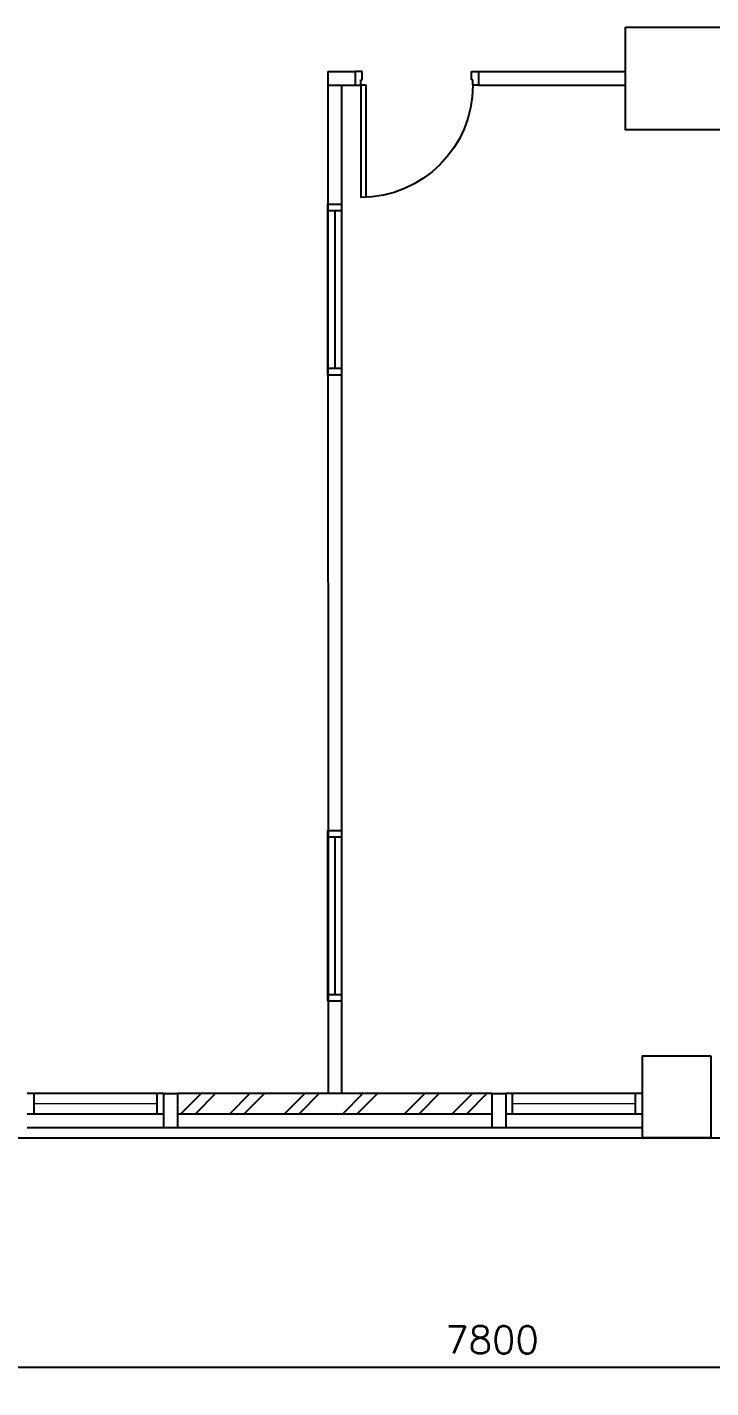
# Model space of a CAD drawing. Header units: feet. Extents: x 1407108 to 2957709, y -1501070 to -681589.
# Drawn here: x 1731210 to 1736210, y -786502 to -776549 of the extents above; entities that cross this region are included whole.
import ezdxf

# ---------------------------------------------------------------- set-up
doc = ezdxf.new("R2010")
doc.units = ezdxf.units.FT
doc.header["$LTSCALE"] = 13
doc.header["$MEASUREMENT"] = 0
doc.layers.get('0').update_dxf_attribs({"linetype": 'CONTINUOUS'})
for name, color, linetype in [('COL', 3, 'CONTINUOUS'), ('DIM', 7, 'CONTINUOUS'), ('DR', 7, 'CONTINUOUS'), ('hatch', 7, 'CONTINUOUS'), ('LINE', 7, 'CONTINUOUS'), ('partition', 7, 'CONTINUOUS'), ('WALL', 2, 'CONTINUOUS'), ('WIN', 5, 'CONTINUOUS')]:
    doc.layers.add(name, color=color, linetype=linetype)
doc.styles.add('ROMANS', font='romans')
doc.styles.get("Standard").update_dxf_attribs({"font": 'ROMANS.SHX'})
doc.dimstyles.new('STANDARD$0', dxfattribs={"dimscale": 0, "dimtxt": 8, "dimasz": 6, "dimexe": 1, "dimexo": 1, "dimgap": 3, "dimtad": 1, "dimdec": 0, "dimlfac": -1, "dimrnd": 1, "dimzin": 0, "dimdsep": 46, "dimtxsty": 'Standard', "dimcen": 0, "dimclrd": 5, "dimclre": 250, "dimadec": 0, "dimazin": 0, "dimtfac": 1, "dimtdec": 4, "dimtofl": 0, "dimtmove": 0, "dimatfit": 3, "dimfxl": 1, "dimtolj": 1, "dimtzin": 0, "dimarcsym": 0})

# ---------------------------------------------------------------- blocks, each defined once
blk = doc.blocks.new('_ARCHTICK')
at = {"color": 0, "linetype": 'ByBlock', "const_width": 0.15}
blk.add_lwpolyline([(-0.5, -0.5), (0.5, 0.5)], dxfattribs=at)
blk = doc.blocks.new('*D382')
at = {"layer": 'DIM', "color": 7, "lineweight": -2, "transparency": 16777216}
for p, q in [((1730710.2, -785260.9), (1730710.2, -786501.5)), ((1738510.2, -785260.9), (1738510.2, -786501.5)), ((1730560.2, -786351.5), (1738660.2, -786351.5))]:
    blk.add_line(p, q, dxfattribs=at)
at = {"layer": 'DIM', "color": 7, "lineweight": -2, "transparency": 16777216, "xscale": 200, "yscale": 200, "zscale": 200, "rotation": 180}
blk.add_blockref('_ARCHTICK', (1730710.2, -786351.5), dxfattribs=at)
at = {"layer": 'DIM', "color": 7, "lineweight": -2, "transparency": 16777216, "xscale": 200, "yscale": 200, "zscale": 200}
blk.add_blockref('_ARCHTICK', (1738510.2, -786351.5), dxfattribs=at)
at = {"layer": 'DIM', "color": 7, "transparency": 16777216, "insert": (1734610.2, -786151.5), "char_height": 200, "attachment_point": 5, "style": 'ROMANS'}
blk.add_mtext('\\A1;7800', dxfattribs=at)
blk = doc.blocks.new('d900-1b1')
at = {"layer": 'DR'}
for p, q in [((40, 100), (40, 920)), ((80, 919), (80, 100)), ((0, 0), (0, 100)), ((0, 100), (40, 100)), ((80, 100), (40, 100)), ((40, 100), (40, 60)), ((860, 100), (860, 60)), ((900, 100), (860, 100)), ((900, 0), (900, 100)), ((50, 0), (0, 0)), ((40, 60), (50, 60)), ((50, 60), (50, 0)), ((860, 60), (850, 60)), ((850, 60), (850, 0)), ((850, 0), (900, 0))]:
    blk.add_line(p, q, dxfattribs=at)
blk.add_arc((40, 100), 820, 0, 90, dxfattribs=at)
blk = doc.blocks.new('FD2')
at = {"layer": 'LINE', "linetype": 'Continuous'}
for points in [[(100, 1200), (100, 1250), (0, 1250), (0, 1200)], [(100, 0), (100, 50), (0, 50), (0, 0)]]:
    blk.add_lwpolyline(points, close=True, dxfattribs=at)
at = {"layer": 'LINE', "color": 5, "linetype": 'Continuous'}
for points in [[(0, 1200), (0, 50)], [(100, 50), (100, 1200)]]:
    blk.add_lwpolyline(points, dxfattribs=at)
at = {"layer": 'LINE', "color": 1, "linetype": 'Continuous'}
blk.add_lwpolyline([(50, 50), (50, 1200)], dxfattribs=at)
blk = doc.blocks.new('FG2')
at = {"layer": 'LINE', "linetype": 'Continuous', "xscale": -1, "rotation": 180}
blk.add_blockref('FD2', (0, 0), dxfattribs=at)

msp = doc.modelspace()

# ---------------------------------------------------------------- linework, layer by layer
at = {"color": 9}
msp.add_line((1735710.2, -784599.1), (1731210.2, -784599.1), dxfattribs=at)
at = {"layer": 'COL'}
for points in [[(1735585.2, -776549.1), (1736335.2, -776549.1), (1736335.2, -777299.1), (1735585.2, -777299.1)], [(1736210.2, -784074.1), (1736210.2, -784674.1), (1735710.2, -784674.1), (1735710.2, -784074.1)]]:
    msp.add_lwpolyline(points, close=True, dxfattribs=at)
at = {"layer": 'hatch', "color": 1}
for p, q in [((1732481.8, -784349.1), (1732331.8, -784499.1)), ((1732587.9, -784349.1), (1732437.9, -784499.1)), ((1732839.6, -784349.1), (1732689.6, -784499.1)), ((1732945.7, -784349.1), (1732795.7, -784499.1)), ((1733240.1, -784349.1), (1733090.1, -784499.1)), ((1733346.1, -784349.1), (1733196.1, -784499.1)), ((1733666.1, -784349.1), (1733516.1, -784499.1)), ((1733772.1, -784349.1), (1733622.1, -784499.1)), ((1734117.6, -784349.1), (1733967.6, -784499.1)), ((1734223.7, -784349.1), (1734073.7, -784499.1)), ((1734466.9, -784349.1), (1734316.9, -784499.1)), ((1734573, -784349.1), (1734423, -784499.1))]:
    msp.add_line(p, q, dxfattribs=at)
at = {"layer": 'LINE', "color": 8, "linetype": 'Continuous'}
msp.add_line((1716210.2, -784674.1), (1745710.2, -784674.1), dxfattribs=at)
at = {"layer": 'partition', "linetype": 'Continuous'}
for p, q in [((1733410.2, -776874.1), (1733411.1, -784349.1)), ((1733410.2, -776874.1), (1733610.2, -776874.1)), ((1734510.2, -776874.1), (1735585.2, -776874.1)), ((1733410.2, -776974.1), (1733610.2, -776974.1)), ((1733510.2, -776974.1), (1733510.2, -784349.1)), ((1734510.2, -776974.1), (1735585.2, -776974.1))]:
    msp.add_line(p, q, dxfattribs=at)
at = {"layer": 'WALL'}
for points in [[(1732210.2, -784599.1), (1732210.2, -784349.1), (1732310.2, -784349.1), (1732310.2, -784599.1)], [(1734610.2, -784599.1), (1734610.2, -784349.1), (1734710.2, -784349.1), (1734710.2, -784599.1)]]:
    msp.add_lwpolyline(points, close=True, dxfattribs=at)
at = {"layer": 'WIN'}
for p, q in [((1732210.2, -784349.1), (1731210.2, -784349.1)), ((1731260.2, -784499.1), (1731260.2, -784349.1)), ((1732160.2, -784499.1), (1732160.2, -784349.1)), ((1734610.2, -784349.1), (1732310.2, -784349.1)), ((1735710.2, -784349.1), (1734710.2, -784349.1)), ((1734760.2, -784499.1), (1734760.2, -784349.1)), ((1735660.2, -784499.1), (1735660.2, -784349.1)), ((1732210.2, -784499.1), (1731210.2, -784499.1)), ((1734610.2, -784499.1), (1732310.2, -784499.1)), ((1735710.2, -784499.1), (1734710.2, -784499.1))]:
    msp.add_line(p, q, dxfattribs=at)
at = {"layer": 'WIN', "const_width": 10, "flags": 128}
for points in [[(1732160.2, -784424.1), (1731260.2, -784424.1)], [(1734760.2, -784424.1), (1735660.2, -784424.1)]]:
    msp.add_lwpolyline(points, dxfattribs=at)

# ---------------------------------------------------------------- block references
at = {"layer": 'DR', "xscale": -1, "rotation": 180.0000000800413}
msp.add_blockref('d900-1b1', (1733610.2, -776874.1), dxfattribs=at)
at = {"layer": 'LINE', "linetype": 'Continuous', "rotation": 1.334021322268115e-08}
for p in [(1733410.2, -777843.2), (1733410.2, -782424.1)]:
    msp.add_blockref('FG2', p, dxfattribs=at)

# ---------------------------------------------------------------- dimensions: what is measured, and where the dimension line sits
at = {"layer": 'DIM'}
dim = msp.add_linear_dim(base=(1738510.2, -786351.5), p1=(1730710.2, -785110.9), p2=(1738510.2, -785110.9), dimstyle='STANDARD$0', override={"dimscale": 100, "dimtxt": 2, "dimasz": 2, "dimexe": 1.5, "dimexo": 1.5, "dimgap": 1, "dimtxsty": 'ROMANS', "dimblk": 'ARCHTICK', "dimdle": 1.5, "dimclrd": 7, "dimclre": 7, "dimclrt": 7, "dimtdec": 0, "dimtmove": 2}, dxfattribs=at)
dim.commit()
dim.dimension.update_dxf_attribs({"geometry": '*D382', "text_midpoint": (1734610.2, -786151.5)})

doc.saveas('drawing.dxf')
